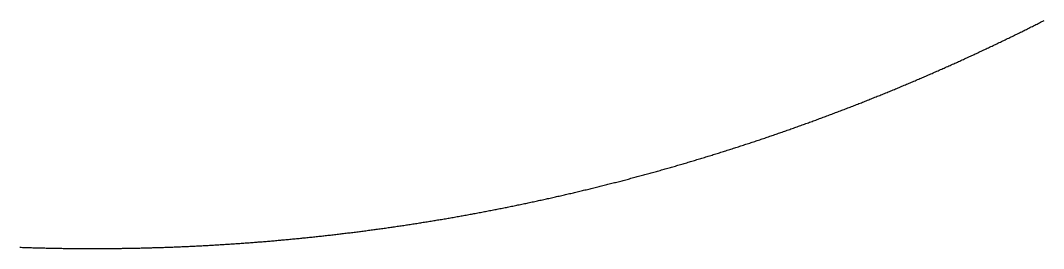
# Model space of a CAD drawing. Header units: metres. Extents: x -19.4 to 17.8, y -17.8 to 29.1.
# Drawn here: x -0.61 to 8.06, y -17.8 to -15.87 of the extents above; entities that cross this region are included whole.
import ezdxf

# ---------------------------------------------------------------- set-up
doc = ezdxf.new("R2010")
doc.units = ezdxf.units.M

msp = doc.modelspace()

# ---------------------------------------------------------------- linework, layer by layer
for p, q in [((8.0398, -15.8819), (8.0498, -15.8768)), ((8.0498, -15.8768), (8.0598, -15.8717)), ((8.0598, -15.8717), (8.0697, -15.8667)), ((7.8697, -15.9668), (7.8797, -15.9619)), ((7.8797, -15.9619), (7.8897, -15.9569)), ((7.8897, -15.9569), (7.8998, -15.952)), ((7.8998, -15.952), (7.9098, -15.947)), ((7.9098, -15.947), (7.9198, -15.942)), ((7.9198, -15.942), (7.9298, -15.9371)), ((7.9298, -15.9371), (7.9398, -15.9321)), ((7.9398, -15.9321), (7.9499, -15.9271)), ((7.9499, -15.9271), (7.9599, -15.9221)), ((7.9599, -15.9221), (7.9699, -15.9171)), ((7.9699, -15.9171), (7.9799, -15.9121)), ((7.9799, -15.9121), (7.9899, -15.907)), ((7.9899, -15.907), (7.9999, -15.902)), ((7.9999, -15.902), (8.0098, -15.897)), ((8.0098, -15.897), (8.0198, -15.892)), ((8.0198, -15.892), (8.0298, -15.8869)), ((8.0298, -15.8869), (8.0398, -15.8819)), ((7.6886, -16.0548), (7.6987, -16.05)), ((7.6987, -16.05), (7.7088, -16.0452)), ((7.7088, -16.0452), (7.7188, -16.0403)), ((7.7188, -16.0403), (7.7289, -16.0355)), ((7.7289, -16.0355), (7.739, -16.0306)), ((7.739, -16.0306), (7.7491, -16.0257)), ((7.7491, -16.0257), (7.7591, -16.0209)), ((7.7591, -16.0209), (7.7692, -16.016)), ((7.7692, -16.016), (7.7793, -16.0111)), ((7.7793, -16.0111), (7.7893, -16.0062)), ((7.7893, -16.0062), (7.7994, -16.0013)), ((7.7994, -16.0013), (7.8094, -15.9964)), ((7.8094, -15.9964), (7.8195, -15.9915)), ((7.8195, -15.9915), (7.8295, -15.9866)), ((7.8295, -15.9866), (7.8396, -15.9816)), ((7.8396, -15.9816), (7.8496, -15.9767)), ((7.8496, -15.9767), (7.8597, -15.9718)), ((7.8597, -15.9718), (7.8697, -15.9668)), ((7.5065, -16.1408), (7.5166, -16.136)), ((7.5166, -16.136), (7.5268, -16.1313)), ((7.5268, -16.1313), (7.5369, -16.1266)), ((7.5369, -16.1266), (7.5471, -16.1218)), ((7.5471, -16.1218), (7.5572, -16.1171)), ((7.5572, -16.1171), (7.5673, -16.1124)), ((7.5673, -16.1124), (7.5774, -16.1076)), ((7.5774, -16.1076), (7.5876, -16.1028)), ((7.5876, -16.1028), (7.5977, -16.0981)), ((7.5977, -16.0981), (7.6078, -16.0933)), ((7.6078, -16.0933), (7.6179, -16.0885)), ((7.6179, -16.0885), (7.628, -16.0837)), ((7.628, -16.0837), (7.6381, -16.0789)), ((7.6381, -16.0789), (7.6482, -16.0741)), ((7.6482, -16.0741), (7.6583, -16.0693)), ((7.6583, -16.0693), (7.6684, -16.0645)), ((7.6684, -16.0645), (7.6785, -16.0597)), ((7.6785, -16.0597), (7.6886, -16.0548)), ((7.3133, -16.2292), (7.3235, -16.2246)), ((7.3235, -16.2246), (7.3337, -16.22)), ((7.3337, -16.22), (7.3439, -16.2154)), ((7.3439, -16.2154), (7.354, -16.2108)), ((7.354, -16.2108), (7.3642, -16.2062)), ((7.3642, -16.2062), (7.3744, -16.2015)), ((7.3744, -16.2015), (7.3846, -16.1969)), ((7.3846, -16.1969), (7.3948, -16.1923)), ((7.3948, -16.1923), (7.4049, -16.1876)), ((7.4049, -16.1876), (7.4151, -16.183)), ((7.4151, -16.183), (7.4253, -16.1783)), ((7.4253, -16.1783), (7.4354, -16.1736)), ((7.4354, -16.1736), (7.4456, -16.169)), ((7.4456, -16.169), (7.4558, -16.1643)), ((7.4558, -16.1643), (7.4659, -16.1596)), ((7.4659, -16.1596), (7.4761, -16.1549)), ((7.4761, -16.1549), (7.4862, -16.1502)), ((7.4862, -16.1502), (7.4964, -16.1455)), ((7.4964, -16.1455), (7.5065, -16.1408)), ((7.119, -16.3154), (7.1292, -16.3109)), ((7.1292, -16.3109), (7.1395, -16.3064)), ((7.1395, -16.3064), (7.1497, -16.3019)), ((7.1497, -16.3019), (7.16, -16.2974)), ((7.16, -16.2974), (7.1702, -16.2929)), ((7.1702, -16.2929), (7.1805, -16.2884)), ((7.1805, -16.2884), (7.1907, -16.2839)), ((7.1907, -16.2839), (7.2009, -16.2794)), ((7.2009, -16.2794), (7.2111, -16.2749)), ((7.2111, -16.2749), (7.2214, -16.2703)), ((7.2214, -16.2703), (7.2316, -16.2658)), ((7.2316, -16.2658), (7.2418, -16.2612)), ((7.2418, -16.2612), (7.252, -16.2567)), ((7.252, -16.2567), (7.2622, -16.2521)), ((7.2622, -16.2521), (7.2725, -16.2476)), ((7.2725, -16.2476), (7.2827, -16.243)), ((7.2827, -16.243), (7.2929, -16.2384)), ((7.2929, -16.2384), (7.3031, -16.2338)), ((7.3031, -16.2338), (7.3133, -16.2292)), ((6.9134, -16.4036), (6.9237, -16.3992)), ((6.9237, -16.3992), (6.934, -16.3949)), ((6.934, -16.3949), (6.9443, -16.3905)), ((6.9443, -16.3905), (6.9546, -16.3861)), ((6.9546, -16.3861), (6.9649, -16.3818)), ((6.9649, -16.3818), (6.9752, -16.3774)), ((6.9752, -16.3774), (6.9855, -16.373)), ((6.9855, -16.373), (6.9958, -16.3686)), ((6.9958, -16.3686), (7.006, -16.3642)), ((7.006, -16.3642), (7.0163, -16.3598)), ((7.0163, -16.3598), (7.0266, -16.3554)), ((7.0266, -16.3554), (7.0369, -16.351)), ((7.0369, -16.351), (7.0472, -16.3465)), ((7.0472, -16.3465), (7.0574, -16.3421)), ((7.0574, -16.3421), (7.0677, -16.3377)), ((7.0677, -16.3377), (7.078, -16.3332)), ((7.078, -16.3332), (7.0882, -16.3288)), ((7.0882, -16.3288), (7.0985, -16.3243)), ((7.0985, -16.3243), (7.1087, -16.3199)), ((7.1087, -16.3199), (7.119, -16.3154)), ((6.7067, -16.4892), (6.7171, -16.4849)), ((6.7171, -16.4849), (6.7274, -16.4807)), ((6.7274, -16.4807), (6.7378, -16.4765)), ((6.7378, -16.4765), (6.7481, -16.4722)), ((6.7481, -16.4722), (6.7585, -16.468)), ((6.7585, -16.468), (6.7688, -16.4638)), ((6.7688, -16.4638), (6.7792, -16.4595)), ((6.7792, -16.4595), (6.7895, -16.4552)), ((6.7895, -16.4552), (6.7998, -16.451)), ((6.7998, -16.451), (6.8102, -16.4467)), ((6.8102, -16.4467), (6.8205, -16.4424)), ((6.8205, -16.4424), (6.8308, -16.4381)), ((6.8308, -16.4381), (6.8412, -16.4338)), ((6.8412, -16.4338), (6.8515, -16.4295)), ((6.8515, -16.4295), (6.8618, -16.4252)), ((6.8618, -16.4252), (6.8721, -16.4209)), ((6.8721, -16.4209), (6.8824, -16.4166)), ((6.8824, -16.4166), (6.8928, -16.4122)), ((6.8928, -16.4122), (6.9031, -16.4079)), ((6.9031, -16.4079), (6.9134, -16.4036)), ((6.4885, -16.5762), (6.4989, -16.5721)), ((6.4989, -16.5721), (6.5093, -16.5681)), ((6.5093, -16.5681), (6.5198, -16.564)), ((6.5198, -16.564), (6.5302, -16.5599)), ((6.5302, -16.5599), (6.5406, -16.5558)), ((6.5406, -16.5558), (6.551, -16.5516)), ((6.551, -16.5516), (6.5614, -16.5475)), ((6.5614, -16.5475), (6.5718, -16.5434)), ((6.5718, -16.5434), (6.5822, -16.5393)), ((6.5822, -16.5393), (6.5926, -16.5351)), ((6.5926, -16.5351), (6.6029, -16.531)), ((6.6029, -16.531), (6.6133, -16.5268)), ((6.6133, -16.5268), (6.6237, -16.5227)), ((6.6237, -16.5227), (6.6341, -16.5185)), ((6.6341, -16.5185), (6.6445, -16.5143)), ((6.6445, -16.5143), (6.6548, -16.5101)), ((6.6548, -16.5101), (6.6652, -16.506)), ((6.6652, -16.506), (6.6756, -16.5018)), ((6.6756, -16.5018), (6.686, -16.4976)), ((6.686, -16.4976), (6.6963, -16.4934)), ((6.6963, -16.4934), (6.7067, -16.4892)), ((6.2692, -16.6604), (6.2797, -16.6565)), ((6.2797, -16.6565), (6.2902, -16.6525)), ((6.2902, -16.6525), (6.3006, -16.6486)), ((6.3006, -16.6486), (6.3111, -16.6446)), ((6.3111, -16.6446), (6.3215, -16.6406)), ((6.3215, -16.6406), (6.332, -16.6366)), ((6.332, -16.6366), (6.3424, -16.6327)), ((6.3424, -16.6327), (6.3529, -16.6287)), ((6.3529, -16.6287), (6.3633, -16.6247)), ((6.3633, -16.6247), (6.3738, -16.6207)), ((6.3738, -16.6207), (6.3842, -16.6167)), ((6.3842, -16.6167), (6.3947, -16.6127)), ((6.3947, -16.6127), (6.4051, -16.6086)), ((6.4051, -16.6086), (6.4155, -16.6046)), ((6.4155, -16.6046), (6.426, -16.6006)), ((6.426, -16.6006), (6.4364, -16.5965)), ((6.4364, -16.5965), (6.4468, -16.5925)), ((6.4468, -16.5925), (6.4573, -16.5884)), ((6.4573, -16.5884), (6.4677, -16.5844)), ((6.4677, -16.5844), (6.4781, -16.5803)), ((6.4781, -16.5803), (6.4885, -16.5762)), ((6.0278, -16.7493), (6.0383, -16.7455)), ((6.0383, -16.7455), (6.0488, -16.7417)), ((6.0488, -16.7417), (6.0594, -16.7379)), ((6.0594, -16.7379), (6.0699, -16.7341)), ((6.0699, -16.7341), (6.0804, -16.7302)), ((6.0804, -16.7302), (6.0909, -16.7264)), ((6.0909, -16.7264), (6.1014, -16.7226)), ((6.1014, -16.7226), (6.1119, -16.7187)), ((6.1119, -16.7187), (6.1224, -16.7149)), ((6.1224, -16.7149), (6.1329, -16.7111)), ((6.1329, -16.7111), (6.1434, -16.7072)), ((6.1434, -16.7072), (6.1539, -16.7033)), ((6.1539, -16.7033), (6.1644, -16.6995)), ((6.1644, -16.6995), (6.1749, -16.6956)), ((6.1749, -16.6956), (6.1854, -16.6917)), ((6.1854, -16.6917), (6.1959, -16.6878)), ((6.1959, -16.6878), (6.2064, -16.6839)), ((6.2064, -16.6839), (6.2168, -16.68)), ((6.2168, -16.68), (6.2273, -16.6761)), ((6.2273, -16.6761), (6.2378, -16.6722)), ((6.2378, -16.6722), (6.2483, -16.6683)), ((6.2483, -16.6683), (6.2588, -16.6643)), ((6.2588, -16.6643), (6.2692, -16.6604)), ((5.7851, -16.8346), (5.7957, -16.831)), ((5.7957, -16.831), (5.8062, -16.8273)), ((5.8062, -16.8273), (5.8168, -16.8237)), ((5.8168, -16.8237), (5.8274, -16.82)), ((5.8274, -16.82), (5.838, -16.8164)), ((5.838, -16.8164), (5.8485, -16.8127)), ((5.8485, -16.8127), (5.8591, -16.809)), ((5.8591, -16.809), (5.8696, -16.8053)), ((5.8696, -16.8053), (5.8802, -16.8016)), ((5.8802, -16.8016), (5.8908, -16.7979)), ((5.8908, -16.7979), (5.9013, -16.7942)), ((5.9013, -16.7942), (5.9119, -16.7905)), ((5.9119, -16.7905), (5.9224, -16.7868)), ((5.9224, -16.7868), (5.933, -16.7831)), ((5.933, -16.7831), (5.9435, -16.7794)), ((5.9435, -16.7794), (5.9541, -16.7756)), ((5.9541, -16.7756), (5.9646, -16.7719)), ((5.9646, -16.7719), (5.9751, -16.7681)), ((5.9751, -16.7681), (5.9857, -16.7644)), ((5.9857, -16.7644), (5.9962, -16.7606)), ((5.9962, -16.7606), (6.0067, -16.7568)), ((6.0067, -16.7568), (6.0173, -16.753)), ((6.0173, -16.753), (6.0278, -16.7493)), ((5.5199, -16.9234), (5.5306, -16.92)), ((5.5306, -16.92), (5.5412, -16.9165)), ((5.5412, -16.9165), (5.5518, -16.913)), ((5.5518, -16.913), (5.5624, -16.9095)), ((5.5624, -16.9095), (5.5731, -16.906)), ((5.5731, -16.906), (5.5837, -16.9025)), ((5.5837, -16.9025), (5.5943, -16.899)), ((5.5943, -16.899), (5.6049, -16.8955)), ((5.6049, -16.8955), (5.6155, -16.8919)), ((5.6155, -16.8919), (5.6262, -16.8884)), ((5.6262, -16.8884), (5.6368, -16.8849)), ((5.6368, -16.8849), (5.6474, -16.8813)), ((5.6474, -16.8813), (5.658, -16.8778)), ((5.658, -16.8778), (5.6686, -16.8742)), ((5.6686, -16.8742), (5.6792, -16.8706)), ((5.6792, -16.8706), (5.6898, -16.8671)), ((5.6898, -16.8671), (5.7004, -16.8635)), ((5.7004, -16.8635), (5.711, -16.8599)), ((5.711, -16.8599), (5.7216, -16.8563)), ((5.7216, -16.8563), (5.7322, -16.8527)), ((5.7322, -16.8527), (5.7428, -16.8491)), ((5.7428, -16.8491), (5.7533, -16.8455)), ((5.7533, -16.8455), (5.7639, -16.8419)), ((5.7639, -16.8419), (5.7745, -16.8383)), ((5.7745, -16.8383), (5.7851, -16.8346)), ((5.2534, -17.0081), (5.2641, -17.0047)), ((5.2641, -17.0047), (5.2748, -17.0014)), ((5.2748, -17.0014), (5.2854, -16.9981)), ((5.2854, -16.9981), (5.2961, -16.9948)), ((5.2961, -16.9948), (5.3068, -16.9915)), ((5.3068, -16.9915), (5.3175, -16.9881)), ((5.3175, -16.9881), (5.3282, -16.9848)), ((5.3282, -16.9848), (5.3388, -16.9814)), ((5.3388, -16.9814), (5.3495, -16.9781)), ((5.3495, -16.9781), (5.3602, -16.9747)), ((5.3602, -16.9747), (5.3708, -16.9713)), ((5.3708, -16.9713), (5.3815, -16.968)), ((5.3815, -16.968), (5.3922, -16.9646)), ((5.3922, -16.9646), (5.4028, -16.9612)), ((5.4028, -16.9612), (5.4135, -16.9578)), ((5.4135, -16.9578), (5.4241, -16.9544)), ((5.4241, -16.9544), (5.4348, -16.951)), ((5.4348, -16.951), (5.4454, -16.9475)), ((5.4454, -16.9475), (5.4561, -16.9441)), ((5.4561, -16.9441), (5.4667, -16.9407)), ((5.4667, -16.9407), (5.4774, -16.9373)), ((5.4774, -16.9373), (5.488, -16.9338)), ((5.488, -16.9338), (5.4987, -16.9304)), ((5.4987, -16.9304), (5.5093, -16.9269)), ((5.5093, -16.9269), (5.5199, -16.9234)), ((4.9641, -17.0947), (4.9748, -17.0916)), ((4.9748, -17.0916), (4.9856, -17.0885)), ((4.9856, -17.0885), (4.9963, -17.0853)), ((4.9963, -17.0853), (5.007, -17.0822)), ((5.007, -17.0822), (5.0178, -17.0791)), ((5.0178, -17.0791), (5.0285, -17.0759)), ((5.0285, -17.0759), (5.0392, -17.0727)), ((5.0392, -17.0727), (5.05, -17.0696)), ((5.05, -17.0696), (5.0607, -17.0664)), ((5.0607, -17.0664), (5.0714, -17.0632)), ((5.0714, -17.0632), (5.0821, -17.06)), ((5.0821, -17.06), (5.0929, -17.0568)), ((5.0929, -17.0568), (5.1036, -17.0536)), ((5.1036, -17.0536), (5.1143, -17.0504)), ((5.1143, -17.0504), (5.125, -17.0472)), ((5.125, -17.0472), (5.1357, -17.044)), ((5.1357, -17.044), (5.1464, -17.0407)), ((5.1464, -17.0407), (5.1571, -17.0375)), ((5.1571, -17.0375), (5.1678, -17.0342)), ((5.1678, -17.0342), (5.1785, -17.031)), ((5.1785, -17.031), (5.1892, -17.0277)), ((5.1892, -17.0277), (5.1999, -17.0245)), ((5.1999, -17.0245), (5.2106, -17.0212)), ((5.2106, -17.0212), (5.2213, -17.0179)), ((5.2213, -17.0179), (5.232, -17.0146)), ((5.232, -17.0146), (5.2427, -17.0114)), ((5.2427, -17.0114), (5.2534, -17.0081)), ((4.6518, -17.1823), (4.6626, -17.1794)), ((4.6626, -17.1794), (4.6734, -17.1765)), ((4.6734, -17.1765), (4.6841, -17.1735)), ((4.6841, -17.1735), (4.6949, -17.1706)), ((4.6949, -17.1706), (4.7057, -17.1676)), ((4.7057, -17.1676), (4.7165, -17.1647)), ((4.7165, -17.1647), (4.7273, -17.1617)), ((4.7273, -17.1617), (4.7381, -17.1587)), ((4.7381, -17.1587), (4.7489, -17.1558)), ((4.7489, -17.1558), (4.7596, -17.1528)), ((4.7596, -17.1528), (4.7704, -17.1498)), ((4.7704, -17.1498), (4.7812, -17.1468)), ((4.7812, -17.1468), (4.792, -17.1438)), ((4.792, -17.1438), (4.8027, -17.1408)), ((4.8027, -17.1408), (4.8135, -17.1377)), ((4.8135, -17.1377), (4.8243, -17.1347)), ((4.8243, -17.1347), (4.835, -17.1317)), ((4.835, -17.1317), (4.8458, -17.1286)), ((4.8458, -17.1286), (4.8566, -17.1256)), ((4.8566, -17.1256), (4.8673, -17.1225)), ((4.8673, -17.1225), (4.8781, -17.1195)), ((4.8781, -17.1195), (4.8888, -17.1164)), ((4.8888, -17.1164), (4.8996, -17.1133)), ((4.8996, -17.1133), (4.9104, -17.1102)), ((4.9104, -17.1102), (4.9211, -17.1072)), ((4.9211, -17.1072), (4.9319, -17.1041)), ((4.9319, -17.1041), (4.9426, -17.101)), ((4.9426, -17.101), (4.9533, -17.0978)), ((4.9533, -17.0978), (4.9641, -17.0947)), ((4.3162, -17.2697), (4.327, -17.267)), ((4.327, -17.267), (4.3379, -17.2643)), ((4.3379, -17.2643), (4.3487, -17.2615)), ((4.3487, -17.2615), (4.3596, -17.2588)), ((4.3596, -17.2588), (4.3704, -17.2561)), ((4.3704, -17.2561), (4.3813, -17.2533)), ((4.3813, -17.2533), (4.3921, -17.2505)), ((4.3921, -17.2505), (4.403, -17.2478)), ((4.403, -17.2478), (4.4138, -17.245)), ((4.4138, -17.245), (4.4246, -17.2422)), ((4.4246, -17.2422), (4.4355, -17.2395)), ((4.4355, -17.2395), (4.4463, -17.2367)), ((4.4463, -17.2367), (4.4571, -17.2339)), ((4.4571, -17.2339), (4.468, -17.2311)), ((4.468, -17.2311), (4.4788, -17.2282)), ((4.4788, -17.2282), (4.4896, -17.2254)), ((4.4896, -17.2254), (4.5004, -17.2226)), ((4.5004, -17.2226), (4.5112, -17.2198)), ((4.5112, -17.2198), (4.5221, -17.2169)), ((4.5221, -17.2169), (4.5329, -17.2141)), ((4.5329, -17.2141), (4.5437, -17.2112)), ((4.5437, -17.2112), (4.5545, -17.2084)), ((4.5545, -17.2084), (4.5653, -17.2055)), ((4.5653, -17.2055), (4.5761, -17.2026)), ((4.5761, -17.2026), (4.587, -17.1998)), ((4.587, -17.1998), (4.5978, -17.1969)), ((4.5978, -17.1969), (4.6086, -17.194)), ((4.6086, -17.194), (4.6194, -17.1911)), ((4.6194, -17.1911), (4.6302, -17.1882)), ((4.6302, -17.1882), (4.641, -17.1853)), ((4.641, -17.1853), (4.6518, -17.1823)), ((3.9572, -17.3555), (3.9681, -17.353)), ((3.9681, -17.353), (3.979, -17.3505)), ((3.979, -17.3505), (3.9899, -17.348)), ((3.9899, -17.348), (4.0008, -17.3455)), ((4.0008, -17.3455), (4.0117, -17.343)), ((4.0117, -17.343), (4.0226, -17.3404)), ((4.0226, -17.3404), (4.0335, -17.3379)), ((4.0335, -17.3379), (4.0444, -17.3354)), ((4.0444, -17.3354), (4.0553, -17.3328)), ((4.0553, -17.3328), (4.0662, -17.3303)), ((4.0662, -17.3303), (4.077, -17.3277)), ((4.077, -17.3277), (4.0879, -17.3252)), ((4.0879, -17.3252), (4.0988, -17.3226)), ((4.0988, -17.3226), (4.1097, -17.32)), ((4.1097, -17.32), (4.1206, -17.3174)), ((4.1206, -17.3174), (4.1315, -17.3148)), ((4.1315, -17.3148), (4.1423, -17.3122)), ((4.1423, -17.3122), (4.1532, -17.3096)), ((4.1532, -17.3096), (4.1641, -17.307)), ((4.1641, -17.307), (4.175, -17.3044)), ((4.175, -17.3044), (4.1858, -17.3018)), ((4.1858, -17.3018), (4.1967, -17.2991)), ((4.1967, -17.2991), (4.2076, -17.2965)), ((4.2076, -17.2965), (4.2185, -17.2938)), ((4.2185, -17.2938), (4.2293, -17.2912)), ((4.2293, -17.2912), (4.2402, -17.2885)), ((4.2402, -17.2885), (4.2511, -17.2858)), ((4.2511, -17.2858), (4.2619, -17.2832)), ((4.2619, -17.2832), (4.2728, -17.2805)), ((4.2728, -17.2805), (4.2836, -17.2778)), ((4.2836, -17.2778), (4.2945, -17.2751)), ((4.2945, -17.2751), (4.3053, -17.2724)), ((4.3053, -17.2724), (4.3162, -17.2697)), ((3.5526, -17.4428), (3.5636, -17.4406)), ((3.5636, -17.4406), (3.5745, -17.4383)), ((3.5745, -17.4383), (3.5855, -17.4361)), ((3.5855, -17.4361), (3.5965, -17.4338)), ((3.5965, -17.4338), (3.6074, -17.4315)), ((3.6074, -17.4315), (3.6184, -17.4293)), ((3.6184, -17.4293), (3.6293, -17.427)), ((3.6293, -17.427), (3.6403, -17.4247)), ((3.6403, -17.4247), (3.6512, -17.4224)), ((3.6512, -17.4224), (3.6622, -17.4201)), ((3.6622, -17.4201), (3.6731, -17.4178)), ((3.6731, -17.4178), (3.6841, -17.4155)), ((3.6841, -17.4155), (3.695, -17.4132)), ((3.695, -17.4132), (3.7059, -17.4109)), ((3.7059, -17.4109), (3.7169, -17.4085)), ((3.7169, -17.4085), (3.7278, -17.4062)), ((3.7278, -17.4062), (3.7388, -17.4038)), ((3.7388, -17.4038), (3.7497, -17.4015)), ((3.7497, -17.4015), (3.7606, -17.3991)), ((3.7606, -17.3991), (3.7716, -17.3968)), ((3.7716, -17.3968), (3.7825, -17.3944)), ((3.7825, -17.3944), (3.7934, -17.392)), ((3.7934, -17.392), (3.8043, -17.3896)), ((3.8043, -17.3896), (3.8153, -17.3872)), ((3.8153, -17.3872), (3.8262, -17.3848)), ((3.8262, -17.3848), (3.8371, -17.3824)), ((3.8371, -17.3824), (3.848, -17.38)), ((3.848, -17.38), (3.859, -17.3776)), ((3.859, -17.3776), (3.8699, -17.3752)), ((3.8699, -17.3752), (3.8808, -17.3727)), ((3.8808, -17.3727), (3.8917, -17.3703)), ((3.8917, -17.3703), (3.9026, -17.3678)), ((3.9026, -17.3678), (3.9135, -17.3654)), ((3.9135, -17.3654), (3.9245, -17.3629)), ((3.9245, -17.3629), (3.9354, -17.3604)), ((3.9354, -17.3604), (3.9463, -17.358)), ((3.9463, -17.358), (3.9572, -17.3555)), ((3.1021, -17.5285), (3.1131, -17.5266)), ((3.1131, -17.5266), (3.1241, -17.5246)), ((3.1241, -17.5246), (3.1351, -17.5226)), ((3.1351, -17.5226), (3.1462, -17.5207)), ((3.1462, -17.5207), (3.1572, -17.5187)), ((3.1572, -17.5187), (3.1682, -17.5167)), ((3.1682, -17.5167), (3.1792, -17.5147)), ((3.1792, -17.5147), (3.1902, -17.5127)), ((3.1902, -17.5127), (3.2012, -17.5107)), ((3.2012, -17.5107), (3.2122, -17.5087)), ((3.2122, -17.5087), (3.2232, -17.5067)), ((3.2232, -17.5067), (3.2342, -17.5046)), ((3.2342, -17.5046), (3.2452, -17.5026)), ((3.2452, -17.5026), (3.2562, -17.5006)), ((3.2562, -17.5006), (3.2672, -17.4985)), ((3.2672, -17.4985), (3.2782, -17.4964)), ((3.2782, -17.4964), (3.2892, -17.4944)), ((3.2892, -17.4944), (3.3002, -17.4923)), ((3.3002, -17.4923), (3.3112, -17.4902)), ((3.3112, -17.4902), (3.3222, -17.4881)), ((3.3222, -17.4881), (3.3331, -17.4861)), ((3.3331, -17.4861), (3.3441, -17.484)), ((3.3441, -17.484), (3.3551, -17.4819)), ((3.3551, -17.4819), (3.3661, -17.4797)), ((3.3661, -17.4797), (3.3771, -17.4776)), ((3.3771, -17.4776), (3.3881, -17.4755)), ((3.3881, -17.4755), (3.399, -17.4734)), ((3.399, -17.4734), (3.41, -17.4712)), ((3.41, -17.4712), (3.421, -17.4691)), ((3.421, -17.4691), (3.432, -17.4669)), ((3.432, -17.4669), (3.443, -17.4648)), ((3.443, -17.4648), (3.4539, -17.4626)), ((3.4539, -17.4626), (3.4649, -17.4604)), ((3.4649, -17.4604), (3.4759, -17.4582)), ((3.4759, -17.4582), (3.4868, -17.4561)), ((3.4868, -17.4561), (3.4978, -17.4539)), ((3.4978, -17.4539), (3.5088, -17.4517)), ((3.5088, -17.4517), (3.5197, -17.4495)), ((3.5197, -17.4495), (3.5307, -17.4472)), ((3.5307, -17.4472), (3.5417, -17.445)), ((3.5417, -17.445), (3.5526, -17.4428)), ((2.561, -17.6157), (2.5721, -17.6141)), ((2.5721, -17.6141), (2.5831, -17.6125)), ((2.5831, -17.6125), (2.5942, -17.6109)), ((2.5942, -17.6109), (2.6053, -17.6092)), ((2.6053, -17.6092), (2.6163, -17.6076)), ((2.6163, -17.6076), (2.6274, -17.6059)), ((2.6274, -17.6059), (2.6385, -17.6043)), ((2.6385, -17.6043), (2.6495, -17.6026)), ((2.6495, -17.6026), (2.6606, -17.6009)), ((2.6606, -17.6009), (2.6717, -17.5993)), ((2.6717, -17.5993), (2.6827, -17.5976)), ((2.6827, -17.5976), (2.6938, -17.5959)), ((2.6938, -17.5959), (2.7048, -17.5942)), ((2.7048, -17.5942), (2.7159, -17.5925)), ((2.7159, -17.5925), (2.7269, -17.5908)), ((2.7269, -17.5908), (2.738, -17.5891)), ((2.738, -17.5891), (2.749, -17.5873)), ((2.749, -17.5873), (2.7601, -17.5856)), ((2.7601, -17.5856), (2.7711, -17.5839)), ((2.7711, -17.5839), (2.7822, -17.5821)), ((2.7822, -17.5821), (2.7932, -17.5804)), ((2.7932, -17.5804), (2.8043, -17.5786)), ((2.8043, -17.5786), (2.8153, -17.5769)), ((2.8153, -17.5769), (2.8264, -17.5751)), ((2.8264, -17.5751), (2.8374, -17.5733)), ((2.8374, -17.5733), (2.8485, -17.5715)), ((2.8485, -17.5715), (2.8595, -17.5697)), ((2.8595, -17.5697), (2.8705, -17.5679)), ((2.8705, -17.5679), (2.8816, -17.5661)), ((2.8816, -17.5661), (2.8926, -17.5643)), ((2.8926, -17.5643), (2.9037, -17.5625)), ((2.9037, -17.5625), (2.9147, -17.5607)), ((2.9147, -17.5607), (2.9257, -17.5588)), ((2.9257, -17.5588), (2.9368, -17.557)), ((2.9368, -17.557), (2.9478, -17.5551)), ((2.9478, -17.5551), (2.9588, -17.5533)), ((2.9588, -17.5533), (2.9698, -17.5514)), ((2.9698, -17.5514), (2.9809, -17.5495)), ((2.9809, -17.5495), (2.9919, -17.5477)), ((2.9919, -17.5477), (3.0029, -17.5458)), ((3.0029, -17.5458), (3.014, -17.5439)), ((3.014, -17.5439), (3.025, -17.542)), ((3.025, -17.542), (3.036, -17.5401)), ((3.036, -17.5401), (3.047, -17.5382)), ((3.047, -17.5382), (3.058, -17.5363)), ((3.058, -17.5363), (3.0691, -17.5343)), ((3.0691, -17.5343), (3.0801, -17.5324)), ((3.0801, -17.5324), (3.0911, -17.5305)), ((3.0911, -17.5305), (3.1021, -17.5285)), ((1.8729, -17.7021), (1.8841, -17.7009)), ((1.8841, -17.7009), (1.8952, -17.6997)), ((1.8952, -17.6997), (1.9063, -17.6985)), ((1.9063, -17.6985), (1.9174, -17.6973)), ((1.9174, -17.6973), (1.9285, -17.6961)), ((1.9285, -17.6961), (1.9397, -17.6949)), ((1.9397, -17.6949), (1.9508, -17.6937)), ((1.9508, -17.6937), (1.9619, -17.6925)), ((1.9619, -17.6925), (1.973, -17.6912)), ((1.973, -17.6912), (1.9841, -17.69)), ((1.9841, -17.69), (1.9953, -17.6887)), ((1.9953, -17.6887), (2.0064, -17.6875)), ((2.0064, -17.6875), (2.0175, -17.6862)), ((2.0175, -17.6862), (2.0286, -17.6849)), ((2.0286, -17.6849), (2.0397, -17.6837)), ((2.0397, -17.6837), (2.0508, -17.6824)), ((2.0508, -17.6824), (2.0619, -17.6811)), ((2.0619, -17.6811), (2.073, -17.6798)), ((2.073, -17.6798), (2.0841, -17.6785)), ((2.0841, -17.6785), (2.0953, -17.6772)), ((2.0953, -17.6772), (2.1064, -17.6758)), ((2.1064, -17.6758), (2.1175, -17.6745)), ((2.1175, -17.6745), (2.1286, -17.6732)), ((2.1286, -17.6732), (2.1397, -17.6718)), ((2.1397, -17.6718), (2.1508, -17.6705)), ((2.1508, -17.6705), (2.1619, -17.6691)), ((2.1619, -17.6691), (2.173, -17.6678)), ((2.173, -17.6678), (2.1841, -17.6664)), ((2.1841, -17.6664), (2.1952, -17.665)), ((2.1952, -17.665), (2.2063, -17.6636)), ((2.2063, -17.6636), (2.2174, -17.6623)), ((2.2174, -17.6623), (2.2285, -17.6609)), ((2.2285, -17.6609), (2.2396, -17.6595)), ((2.2396, -17.6595), (2.2507, -17.658)), ((2.2507, -17.658), (2.2618, -17.6566)), ((2.2618, -17.6566), (2.2729, -17.6552)), ((2.2729, -17.6552), (2.284, -17.6538)), ((2.284, -17.6538), (2.2951, -17.6523)), ((2.2951, -17.6523), (2.3062, -17.6509)), ((2.3062, -17.6509), (2.3172, -17.6494)), ((2.3172, -17.6494), (2.3283, -17.648)), ((2.3283, -17.648), (2.3394, -17.6465)), ((2.3394, -17.6465), (2.3505, -17.645)), ((2.3505, -17.645), (2.3616, -17.6436)), ((2.3616, -17.6436), (2.3727, -17.6421)), ((2.3727, -17.6421), (2.3838, -17.6406)), ((2.3838, -17.6406), (2.3949, -17.6391)), ((2.3949, -17.6391), (2.4059, -17.6376)), ((2.4059, -17.6376), (2.417, -17.636)), ((2.417, -17.636), (2.4281, -17.6345)), ((2.4281, -17.6345), (2.4392, -17.633)), ((2.4392, -17.633), (2.4503, -17.6315)), ((2.4503, -17.6315), (2.4613, -17.6299)), ((2.4613, -17.6299), (2.4724, -17.6284)), ((2.4724, -17.6284), (2.4835, -17.6268)), ((2.4835, -17.6268), (2.4946, -17.6252)), ((2.4946, -17.6252), (2.5056, -17.6237)), ((2.5056, -17.6237), (2.5167, -17.6221)), ((2.5167, -17.6221), (2.5278, -17.6205)), ((2.5278, -17.6205), (2.5389, -17.6189)), ((2.5389, -17.6189), (2.5499, -17.6173)), ((2.5499, -17.6173), (2.561, -17.6157)), ((0.6682, -17.7884), (0.6794, -17.7879)), ((0.6794, -17.7879), (0.6905, -17.7875)), ((0.6905, -17.7875), (0.7017, -17.7871)), ((0.7017, -17.7871), (0.7129, -17.7866)), ((0.7129, -17.7866), (0.7241, -17.7862)), ((0.7241, -17.7862), (0.7353, -17.7857)), ((0.7353, -17.7857), (0.7464, -17.7852)), ((0.7464, -17.7852), (0.7576, -17.7848)), ((0.7576, -17.7848), (0.7688, -17.7843)), ((0.7688, -17.7843), (0.78, -17.7838)), ((0.78, -17.7838), (0.7911, -17.7833)), ((0.7911, -17.7833), (0.8023, -17.7828)), ((0.8023, -17.7828), (0.8135, -17.7823)), ((0.8135, -17.7823), (0.8247, -17.7818)), ((0.8247, -17.7818), (0.8358, -17.7813)), ((0.8358, -17.7813), (0.847, -17.7807)), ((0.847, -17.7807), (0.8582, -17.7802)), ((0.8582, -17.7802), (0.8693, -17.7797)), ((0.8693, -17.7797), (0.8805, -17.7791)), ((0.8805, -17.7791), (0.8917, -17.7786)), ((0.8917, -17.7786), (0.9029, -17.778)), ((0.9029, -17.778), (0.914, -17.7774)), ((0.914, -17.7774), (0.9252, -17.7768)), ((0.9252, -17.7768), (0.9364, -17.7763)), ((0.9364, -17.7763), (0.9475, -17.7757)), ((0.9475, -17.7757), (0.9587, -17.7751)), ((0.9587, -17.7751), (0.9699, -17.7745)), ((0.9699, -17.7745), (0.9811, -17.7738)), ((0.9811, -17.7738), (0.9922, -17.7732)), ((0.9922, -17.7732), (1.0034, -17.7726)), ((1.0034, -17.7726), (1.0146, -17.772)), ((1.0146, -17.772), (1.0257, -17.7713)), ((1.0257, -17.7713), (1.0369, -17.7707)), ((1.0369, -17.7707), (1.0481, -17.77)), ((1.0481, -17.77), (1.0592, -17.7694)), ((1.0592, -17.7694), (1.0704, -17.7687)), ((1.0704, -17.7687), (1.0816, -17.768)), ((1.0816, -17.768), (1.0927, -17.7673)), ((1.0927, -17.7673), (1.1039, -17.7666)), ((1.1039, -17.7666), (1.115, -17.7659)), ((1.115, -17.7659), (1.1262, -17.7652)), ((1.1262, -17.7652), (1.1374, -17.7645)), ((1.1374, -17.7645), (1.1485, -17.7638)), ((1.1485, -17.7638), (1.1597, -17.7631)), ((1.1597, -17.7631), (1.1709, -17.7624)), ((1.1709, -17.7624), (1.182, -17.7616)), ((1.182, -17.7616), (1.1932, -17.7609)), ((1.1932, -17.7609), (1.2043, -17.7601)), ((1.2043, -17.7601), (1.2155, -17.7594)), ((1.2155, -17.7594), (1.2267, -17.7586)), ((1.2267, -17.7586), (1.2378, -17.7578)), ((1.2378, -17.7578), (1.249, -17.757)), ((1.249, -17.757), (1.2601, -17.7562)), ((1.2601, -17.7562), (1.2713, -17.7554)), ((1.2713, -17.7554), (1.2825, -17.7546)), ((1.2825, -17.7546), (1.2936, -17.7538)), ((1.2936, -17.7538), (1.3048, -17.753)), ((1.3048, -17.753), (1.3159, -17.7522)), ((1.3159, -17.7522), (1.3271, -17.7514)), ((1.3271, -17.7514), (1.3382, -17.7505)), ((1.3382, -17.7505), (1.3494, -17.7497)), ((1.3494, -17.7497), (1.3605, -17.7488)), ((1.3605, -17.7488), (1.3717, -17.748)), ((1.3717, -17.748), (1.3828, -17.7471)), ((1.3828, -17.7471), (1.394, -17.7462)), ((1.394, -17.7462), (1.4051, -17.7454)), ((1.4051, -17.7454), (1.4163, -17.7445)), ((1.4163, -17.7445), (1.4274, -17.7436)), ((1.4274, -17.7436), (1.4386, -17.7427)), ((1.4386, -17.7427), (1.4497, -17.7418)), ((1.4497, -17.7418), (1.4609, -17.7409)), ((1.4609, -17.7409), (1.472, -17.7399)), ((1.472, -17.7399), (1.4832, -17.739)), ((1.4832, -17.739), (1.4943, -17.7381)), ((1.4943, -17.7381), (1.5055, -17.7371)), ((1.5055, -17.7371), (1.5166, -17.7362)), ((1.5166, -17.7362), (1.5278, -17.7352)), ((1.5278, -17.7352), (1.5389, -17.7343)), ((1.5389, -17.7343), (1.5501, -17.7333)), ((1.5501, -17.7333), (1.5612, -17.7323)), ((1.5612, -17.7323), (1.5723, -17.7313)), ((1.5723, -17.7313), (1.5835, -17.7303)), ((1.5835, -17.7303), (1.5946, -17.7293)), ((1.5946, -17.7293), (1.6058, -17.7283)), ((1.6058, -17.7283), (1.6169, -17.7273)), ((1.6169, -17.7273), (1.628, -17.7263)), ((1.628, -17.7263), (1.6392, -17.7253)), ((1.6392, -17.7253), (1.6503, -17.7242)), ((1.6503, -17.7242), (1.6615, -17.7232)), ((1.6615, -17.7232), (1.6726, -17.7221)), ((1.6726, -17.7221), (1.6837, -17.7211)), ((1.6837, -17.7211), (1.6949, -17.72)), ((1.6949, -17.72), (1.706, -17.719)), ((1.706, -17.719), (1.7171, -17.7179)), ((1.7171, -17.7179), (1.7283, -17.7168)), ((1.7283, -17.7168), (1.7394, -17.7157)), ((1.7394, -17.7157), (1.7505, -17.7146)), ((1.7505, -17.7146), (1.7617, -17.7135)), ((1.7617, -17.7135), (1.7728, -17.7124)), ((1.7728, -17.7124), (1.7839, -17.7113)), ((1.7839, -17.7113), (1.7951, -17.7102)), ((1.7951, -17.7102), (1.8062, -17.709)), ((1.8062, -17.709), (1.8173, -17.7079)), ((1.8173, -17.7079), (1.8284, -17.7067)), ((1.8284, -17.7067), (1.8396, -17.7056)), ((1.8396, -17.7056), (1.8507, -17.7044)), ((1.8507, -17.7044), (1.8618, -17.7033)), ((1.8618, -17.7033), (1.8729, -17.7021)), ((-0.6179, -17.7902), (-0.6067, -17.7906)), ((-0.6067, -17.7906), (-0.5955, -17.7909)), ((-0.5955, -17.7909), (-0.5844, -17.7913)), ((-0.5844, -17.7913), (-0.5732, -17.7917)), ((-0.5732, -17.7917), (-0.562, -17.792)), ((-0.562, -17.792), (-0.5508, -17.7924)), ((-0.5508, -17.7924), (-0.5396, -17.7927)), ((-0.5396, -17.7927), (-0.5284, -17.7931)), ((-0.5284, -17.7931), (-0.5173, -17.7934)), ((-0.5173, -17.7934), (-0.5061, -17.7937)), ((-0.5061, -17.7937), (-0.4949, -17.794)), ((-0.4949, -17.794), (-0.4837, -17.7943)), ((-0.4837, -17.7943), (-0.4725, -17.7946)), ((-0.4725, -17.7946), (-0.4614, -17.7949)), ((-0.4614, -17.7949), (-0.4502, -17.7952)), ((-0.4502, -17.7952), (-0.439, -17.7955)), ((-0.439, -17.7955), (-0.4278, -17.7958)), ((-0.4278, -17.7958), (-0.4166, -17.796)), ((-0.4166, -17.796), (-0.4054, -17.7963)), ((-0.4054, -17.7963), (-0.3943, -17.7965)), ((-0.3943, -17.7965), (-0.3831, -17.7968)), ((-0.3831, -17.7968), (-0.3719, -17.797)), ((-0.3719, -17.797), (-0.3607, -17.7972)), ((-0.3607, -17.7972), (-0.3495, -17.7975)), ((-0.3495, -17.7975), (-0.3383, -17.7977)), ((-0.3383, -17.7977), (-0.3272, -17.7979)), ((-0.3272, -17.7979), (-0.316, -17.7981)), ((-0.316, -17.7981), (-0.3048, -17.7983)), ((-0.3048, -17.7983), (-0.2936, -17.7985)), ((-0.2936, -17.7985), (-0.2824, -17.7987)), ((-0.2824, -17.7987), (-0.2712, -17.7988)), ((-0.2712, -17.7988), (-0.2601, -17.799)), ((-0.2601, -17.799), (-0.2489, -17.7992)), ((-0.2489, -17.7992), (-0.2377, -17.7993)), ((-0.2377, -17.7993), (-0.2265, -17.7995)), ((-0.2265, -17.7995), (-0.2153, -17.7996)), ((-0.2153, -17.7996), (-0.2041, -17.7997)), ((-0.2041, -17.7997), (-0.193, -17.7999)), ((-0.193, -17.7999), (-0.1818, -17.8)), ((-0.1818, -17.8), (-0.1706, -17.8001)), ((-0.1706, -17.8001), (-0.1594, -17.8002)), ((-0.1594, -17.8002), (-0.1482, -17.8003)), ((-0.1482, -17.8003), (-0.137, -17.8004)), ((-0.137, -17.8004), (-0.1258, -17.8005)), ((-0.1258, -17.8005), (-0.1147, -17.8005)), ((-0.1147, -17.8005), (-0.1035, -17.8006)), ((-0.1035, -17.8006), (-0.0923, -17.8007)), ((-0.0923, -17.8007), (-0.0811, -17.8007)), ((-0.0811, -17.8007), (-0.0699, -17.8008)), ((-0.0699, -17.8008), (-0.0587, -17.8008)), ((-0.0587, -17.8008), (-0.0475, -17.8008)), ((-0.0475, -17.8008), (-0.0364, -17.8009)), ((-0.0364, -17.8009), (-0.0252, -17.8009)), ((-0.0252, -17.8009), (-0.014, -17.8009)), ((-0.014, -17.8009), (-0.0028, -17.8009)), ((-0.0028, -17.8009), (0.0084, -17.8009)), ((0.0084, -17.8009), (0.0196, -17.8009)), ((0.0196, -17.8009), (0.0308, -17.8009)), ((0.0308, -17.8009), (0.0419, -17.8009)), ((0.0419, -17.8009), (0.0531, -17.8008)), ((0.0531, -17.8008), (0.0643, -17.8008)), ((0.0643, -17.8008), (0.0755, -17.8007)), ((0.0755, -17.8007), (0.0867, -17.8007)), ((0.0867, -17.8007), (0.0979, -17.8006)), ((0.0979, -17.8006), (0.1091, -17.8006)), ((0.1091, -17.8006), (0.1202, -17.8005)), ((0.1202, -17.8005), (0.1314, -17.8004)), ((0.1314, -17.8004), (0.1426, -17.8003)), ((0.1426, -17.8003), (0.1538, -17.8002)), ((0.1538, -17.8002), (0.165, -17.8001)), ((0.165, -17.8001), (0.1762, -17.8)), ((0.1762, -17.8), (0.1874, -17.7999)), ((0.1874, -17.7999), (0.1985, -17.7998)), ((0.1985, -17.7998), (0.2097, -17.7997)), ((0.2097, -17.7997), (0.2209, -17.7995)), ((0.2209, -17.7995), (0.2321, -17.7994)), ((0.2321, -17.7994), (0.2433, -17.7992)), ((0.2433, -17.7992), (0.2545, -17.7991)), ((0.2545, -17.7991), (0.2657, -17.7989)), ((0.2657, -17.7989), (0.2768, -17.7987)), ((0.2768, -17.7987), (0.288, -17.7986)), ((0.288, -17.7986), (0.2992, -17.7984)), ((0.2992, -17.7984), (0.3104, -17.7982)), ((0.3104, -17.7982), (0.3216, -17.798)), ((0.3216, -17.798), (0.3328, -17.7978)), ((0.3328, -17.7978), (0.3439, -17.7976)), ((0.3439, -17.7976), (0.3551, -17.7974)), ((0.3551, -17.7974), (0.3663, -17.7971)), ((0.3663, -17.7971), (0.3775, -17.7969)), ((0.3775, -17.7969), (0.3887, -17.7967)), ((0.3887, -17.7967), (0.3999, -17.7964)), ((0.3999, -17.7964), (0.411, -17.7962)), ((0.411, -17.7962), (0.4222, -17.7959)), ((0.4222, -17.7959), (0.4334, -17.7956)), ((0.4334, -17.7956), (0.4446, -17.7953)), ((0.4446, -17.7953), (0.4558, -17.7951)), ((0.4558, -17.7951), (0.467, -17.7948)), ((0.467, -17.7948), (0.4781, -17.7945)), ((0.4781, -17.7945), (0.4893, -17.7942)), ((0.4893, -17.7942), (0.5005, -17.7939)), ((0.5005, -17.7939), (0.5117, -17.7935)), ((0.5117, -17.7935), (0.5229, -17.7932)), ((0.5229, -17.7932), (0.534, -17.7929)), ((0.534, -17.7929), (0.5452, -17.7925)), ((0.5452, -17.7925), (0.5564, -17.7922)), ((0.5564, -17.7922), (0.5676, -17.7918)), ((0.5676, -17.7918), (0.5788, -17.7915)), ((0.5788, -17.7915), (0.5899, -17.7911)), ((0.5899, -17.7911), (0.6011, -17.7907)), ((0.6011, -17.7907), (0.6123, -17.7904)), ((0.6123, -17.7904), (0.6235, -17.79)), ((0.6235, -17.79), (0.6347, -17.7896)), ((0.6347, -17.7896), (0.6458, -17.7892)), ((0.6458, -17.7892), (0.657, -17.7888)), ((0.657, -17.7888), (0.6682, -17.7884))]:
    msp.add_line(p, q)

doc.saveas('drawing.dxf')
